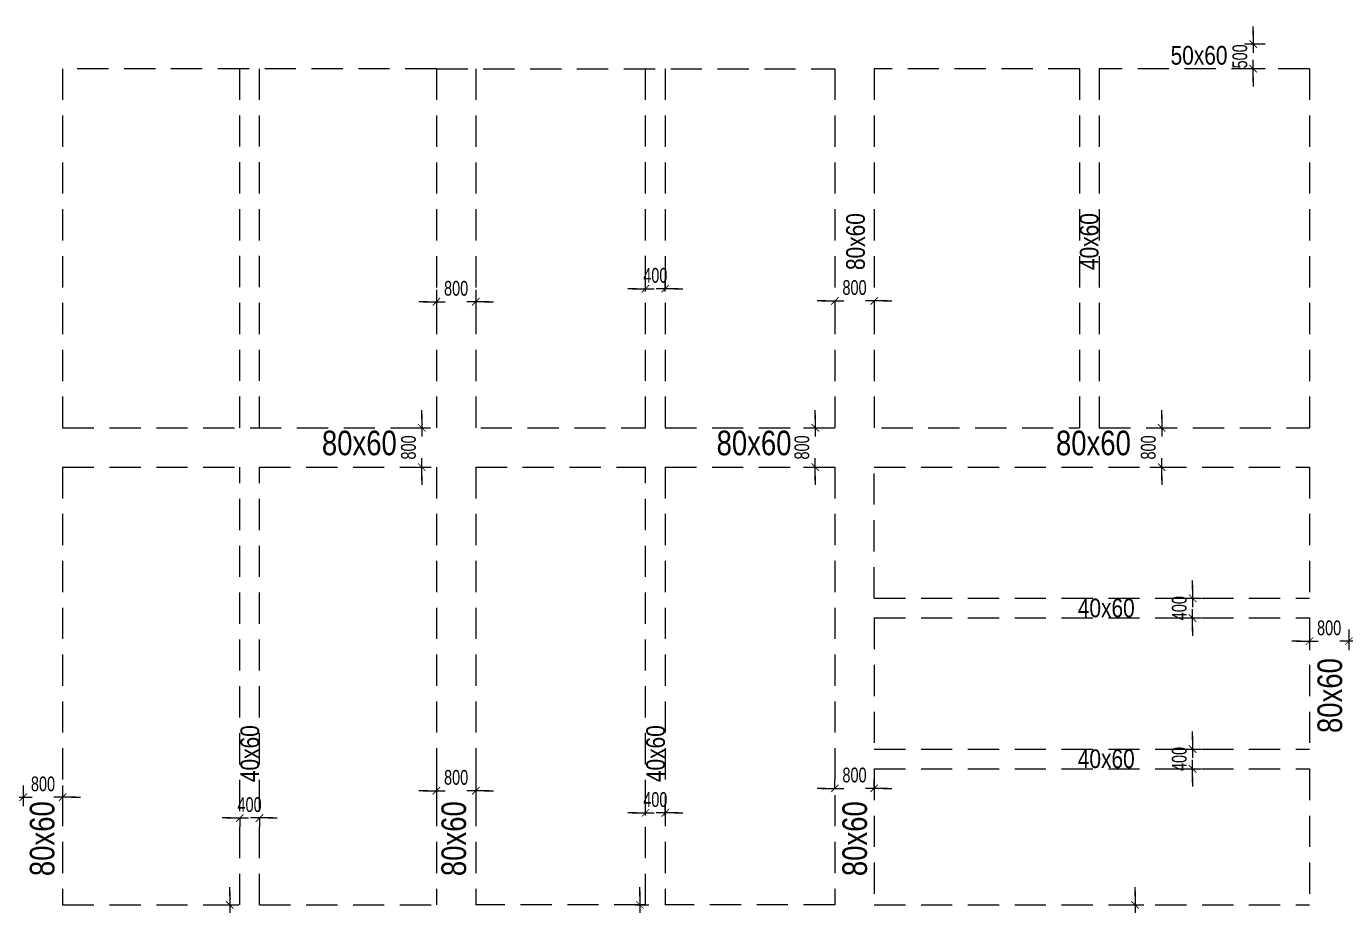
# Model space of a CAD drawing. Header units: millimetres. Extents: x 40 to 217000, y 40 to 90716.
# Drawn here: x 113862 to 140685, y 71986 to 89860 of the extents above; entities that cross this region are included whole.
import ezdxf
from ezdxf.enums import TextEntityAlignment as Align

# ---------------------------------------------------------------- set-up
doc = ezdxf.new("R2010")
doc.units = ezdxf.units.MM
doc.header["$MEASUREMENT"] = 0
doc.header["$PDMODE"] = 1
doc.linetypes.add('HIDDEN2', pattern=[4.7625, 3.175, -1.5875])
doc.layers.get('Defpoints').update_dxf_attribs({"lineweight": 9})
doc.layers.add('Kich thuoc dam diml', color=230, linetype='Continuous', plot=False)
doc.layers.add('NDC. KT Dam', color=42, linetype='Continuous')
doc.layers.add('NDC_S_BEAM', color=3, linetype='HIDDEN2', lineweight=20)
doc.layers.add('NDC_S_DIM', color=1, linetype='Continuous', lineweight=15)
doc.styles.add('ARIAL', font='arial.ttf', dxfattribs={"width": 0.8})
doc.styles.add('NDC_DIM', font='', dxfattribs={"width": 0.75})
doc.styles.get('NDC_DIM').set_extended_font_data('Dotum')
doc.dimstyles.new('NDC_dim_100', dxfattribs={"dimscale": 120, "dimtxt": 2.5, "dimasz": 1.5, "dimexe": 1.5, "dimexo": 2.5, "dimgap": 1, "dimtad": 1, "dimdec": 0, "dimzin": 0, "dimdsep": 46, "dimtxsty": 'NDC_DIM', "dimblk": 'DIMMARK', "dimcen": 0.09, "dimdle": 1.2, "dimclrd": 1, "dimclre": 1, "dimclrt": 3, "dimadec": 0, "dimazin": 0, "dimtfac": 1, "dimtdec": 0, "dimtix": 1, "dimtofl": 0, "dimtmove": 0, "dimatfit": 3, "dimfxl": 0, "dimtolj": 1, "dimtzin": 0, "dimarcsym": 0})

# ---------------------------------------------------------------- blocks, each defined once
blk = doc.blocks.new('DIMMARK')
at = {"layer": 'NDC_S_DIM', "color": 1}
blk.add_line((-1.5, 0), (1, 0), dxfattribs=at)
at = {"layer": 'NDC_S_DIM', "color": 2, "const_width": 0.1}
blk.add_lwpolyline([(-0.42, -0.42), (0.42, 0.42)], dxfattribs=at)
blk = doc.blocks.new('*D1358')
at = {"layer": 'Defpoints', "color": 0, "transparency": 16777216}
for p in [(134782, 72000), (136404, 72000), (134782, 71200)]:
    blk.add_point(p, dxfattribs=at)
at = {"layer": 'Kich thuoc dam diml', "color": 1, "lineweight": -2, "transparency": 16777216}
for p, q in [((136404, 72180), (136404, 72360)), ((136164, 72000), (136584, 72000)), ((136164, 71200), (136584, 71200)), ((136404, 71020), (136404, 70840))]:
    blk.add_line(p, q, dxfattribs=at)
at = {"layer": 'Kich thuoc dam diml', "color": 1, "lineweight": -2, "transparency": 16777216, "xscale": 180, "yscale": 180, "zscale": 180}
for p, rotation in [((136404, 72000), 270), ((136404, 71200), 90)]:
    blk.add_blockref('DIMMARK', p, dxfattribs=dict(at, rotation=rotation))
at = {"layer": 'Kich thuoc dam diml', "color": 3, "transparency": 16777216, "insert": (136134, 71600), "char_height": 300, "attachment_point": 5, "rotation": 90, "style": 'NDC_DIM'}
blk.add_mtext('\\A1;800', dxfattribs=at)
blk = doc.blocks.new('*D1363')
at = {"layer": 'Defpoints', "color": 0, "transparency": 16777216}
for p in [(137067, 75167), (137574, 75167), (137067, 74767)]:
    blk.add_point(p, dxfattribs=at)
at = {"layer": 'Kich thuoc dam diml', "color": 1, "lineweight": -2, "transparency": 16777216}
for p, q in [((137574, 75347), (137574, 75527)), ((137367, 75167), (137754, 75167)), ((137367, 74767), (137754, 74767)), ((137574, 74587), (137574, 74407))]:
    blk.add_line(p, q, dxfattribs=at)
at = {"layer": 'Kich thuoc dam diml', "color": 1, "lineweight": -2, "transparency": 16777216, "xscale": 180, "yscale": 180, "zscale": 180}
for p, rotation in [((137574, 75167), 270), ((137574, 74767), 90)]:
    blk.add_blockref('DIMMARK', p, dxfattribs=dict(at, rotation=rotation))
at = {"layer": 'Kich thuoc dam diml', "color": 3, "transparency": 16777216, "insert": (137304, 74967), "char_height": 300, "attachment_point": 5, "rotation": 90, "style": 'NDC_DIM'}
blk.add_mtext('\\A1;400', dxfattribs=at)
blk = doc.blocks.new('*D1367')
at = {"layer": 'Defpoints', "color": 0, "transparency": 16777216}
for p in [(137067, 78233), (137574, 78233), (137067, 77833)]:
    blk.add_point(p, dxfattribs=at)
at = {"layer": 'Kich thuoc dam diml', "color": 1, "lineweight": -2, "transparency": 16777216}
for p, q in [((137574, 78413), (137574, 78593)), ((137367, 78233), (137754, 78233)), ((137367, 77833), (137754, 77833)), ((137574, 77653), (137574, 77473))]:
    blk.add_line(p, q, dxfattribs=at)
at = {"layer": 'Kich thuoc dam diml', "color": 1, "lineweight": -2, "transparency": 16777216, "xscale": 180, "yscale": 180, "zscale": 180}
for p, rotation in [((137574, 78233), 270), ((137574, 77833), 90)]:
    blk.add_blockref('DIMMARK', p, dxfattribs=dict(at, rotation=rotation))
at = {"layer": 'Kich thuoc dam diml', "color": 3, "transparency": 16777216, "insert": (137304, 78033), "char_height": 300, "attachment_point": 5, "rotation": 90, "style": 'NDC_DIM'}
blk.add_mtext('\\A1;400', dxfattribs=at)
blk = doc.blocks.new('*D1376')
at = {"layer": 'Defpoints', "color": 0, "transparency": 16777216}
for p in [(121003, 81700), (121902, 81700), (121003, 80900)]:
    blk.add_point(p, dxfattribs=at)
at = {"layer": 'Kich thuoc dam diml', "color": 1, "lineweight": -2, "transparency": 16777216}
for p, q in [((121902, 81880), (121902, 82060)), ((121662, 81700), (122082, 81700)), ((121662, 80900), (122082, 80900)), ((121902, 80720), (121902, 80540))]:
    blk.add_line(p, q, dxfattribs=at)
at = {"layer": 'Kich thuoc dam diml', "color": 1, "lineweight": -2, "transparency": 16777216, "xscale": 180, "yscale": 180, "zscale": 180}
for p, rotation in [((121902, 81700), 270), ((121902, 80900), 90)]:
    blk.add_blockref('DIMMARK', p, dxfattribs=dict(at, rotation=rotation))
at = {"layer": 'Kich thuoc dam diml', "color": 3, "transparency": 16777216, "insert": (121632, 81300), "char_height": 300, "attachment_point": 5, "rotation": 90, "style": 'NDC_DIM'}
blk.add_mtext('\\A1;800', dxfattribs=at)
blk = doc.blocks.new('*D1377')
at = {"layer": 'Defpoints', "color": 0, "transparency": 16777216}
for p in [(129001, 81700), (129901, 81700), (129001, 80900)]:
    blk.add_point(p, dxfattribs=at)
at = {"layer": 'Kich thuoc dam diml', "color": 1, "lineweight": -2, "transparency": 16777216}
for p, q in [((129901, 81880), (129901, 82060)), ((129661, 81700), (130081, 81700)), ((129661, 80900), (130081, 80900)), ((129901, 80720), (129901, 80540))]:
    blk.add_line(p, q, dxfattribs=at)
at = {"layer": 'Kich thuoc dam diml', "color": 1, "lineweight": -2, "transparency": 16777216, "xscale": 180, "yscale": 180, "zscale": 180}
for p, rotation in [((129901, 81700), 270), ((129901, 80900), 90)]:
    blk.add_blockref('DIMMARK', p, dxfattribs=dict(at, rotation=rotation))
at = {"layer": 'Kich thuoc dam diml', "color": 3, "transparency": 16777216, "insert": (129631, 81300), "char_height": 300, "attachment_point": 5, "rotation": 90, "style": 'NDC_DIM'}
blk.add_mtext('\\A1;800', dxfattribs=at)
blk = doc.blocks.new('*D1378')
at = {"layer": 'Defpoints', "color": 0, "transparency": 16777216}
for p in [(136045, 81700), (136945, 81700), (136045, 80900)]:
    blk.add_point(p, dxfattribs=at)
at = {"layer": 'Kich thuoc dam diml', "color": 1, "lineweight": -2, "transparency": 16777216}
for p, q in [((136945, 81880), (136945, 82060)), ((136705, 81700), (137125, 81700)), ((136705, 80900), (137125, 80900)), ((136945, 80720), (136945, 80540))]:
    blk.add_line(p, q, dxfattribs=at)
at = {"layer": 'Kich thuoc dam diml', "color": 1, "lineweight": -2, "transparency": 16777216, "xscale": 180, "yscale": 180, "zscale": 180}
for p, rotation in [((136945, 81700), 270), ((136945, 80900), 90)]:
    blk.add_blockref('DIMMARK', p, dxfattribs=dict(at, rotation=rotation))
at = {"layer": 'Kich thuoc dam diml', "color": 3, "transparency": 16777216, "insert": (136675, 81300), "char_height": 300, "attachment_point": 5, "rotation": 90, "style": 'NDC_DIM'}
blk.add_mtext('\\A1;800', dxfattribs=at)
blk = doc.blocks.new('*D1397')
at = {"layer": 'Defpoints', "color": 0, "transparency": 16777216}
for p in [(138806, 89500), (140350, 89500), (139950, 89000)]:
    blk.add_point(p, dxfattribs=at)
at = {"layer": 'Kich thuoc dam diml', "color": 1, "lineweight": -2, "transparency": 16777216}
for p, q in [((138806, 89680), (138806, 89860)), ((139046, 89500), (138626, 89500)), ((139046, 89000), (138626, 89000)), ((138806, 88820), (138806, 88640))]:
    blk.add_line(p, q, dxfattribs=at)
at = {"layer": 'Kich thuoc dam diml', "color": 1, "lineweight": -2, "transparency": 16777216, "xscale": 180, "yscale": 180, "zscale": 180}
for p, rotation in [((138806, 89500), 270), ((138806, 89000), 90)]:
    blk.add_blockref('DIMMARK', p, dxfattribs=dict(at, rotation=rotation))
at = {"layer": 'Kich thuoc dam diml', "color": 3, "transparency": 16777216, "insert": (138536, 89250), "char_height": 300, "attachment_point": 5, "rotation": 90, "style": 'NDC_DIM'}
blk.add_mtext('\\A1;500', dxfattribs=at)
blk = doc.blocks.new('*D1490')
at = {"layer": 'Defpoints', "color": 0, "transparency": 16777216}
for p in [(117601, 72000), (117999, 72000), (117601, 71200)]:
    blk.add_point(p, dxfattribs=at)
at = {"layer": 'Kich thuoc dam diml', "color": 1, "lineweight": -2, "transparency": 16777216}
for p, q in [((117999, 72180), (117999, 72360)), ((117901, 72000), (118179, 72000)), ((117901, 71200), (118179, 71200)), ((117999, 71020), (117999, 70840))]:
    blk.add_line(p, q, dxfattribs=at)
at = {"layer": 'Kich thuoc dam diml', "color": 1, "lineweight": -2, "transparency": 16777216, "xscale": 180, "yscale": 180, "zscale": 180}
for p, rotation in [((117999, 72000), 270), ((117999, 71200), 90)]:
    blk.add_blockref('DIMMARK', p, dxfattribs=dict(at, rotation=rotation))
at = {"layer": 'Kich thuoc dam diml', "color": 3, "transparency": 16777216, "insert": (117729, 71600), "char_height": 300, "attachment_point": 5, "rotation": 90, "style": 'NDC_DIM'}
blk.add_mtext('\\A1;800', dxfattribs=at)
blk = doc.blocks.new('*D1491')
at = {"layer": 'Defpoints', "color": 0, "transparency": 16777216}
for p in [(125940, 72000), (126337, 72000), (125940, 71200)]:
    blk.add_point(p, dxfattribs=at)
at = {"layer": 'Kich thuoc dam diml', "color": 1, "lineweight": -2, "transparency": 16777216}
for p, q in [((126337, 72180), (126337, 72360)), ((126240, 72000), (126517, 72000)), ((126240, 71200), (126517, 71200)), ((126337, 71020), (126337, 70840))]:
    blk.add_line(p, q, dxfattribs=at)
at = {"layer": 'Kich thuoc dam diml', "color": 1, "lineweight": -2, "transparency": 16777216, "xscale": 180, "yscale": 180, "zscale": 180}
for p, rotation in [((126337, 72000), 270), ((126337, 71200), 90)]:
    blk.add_blockref('DIMMARK', p, dxfattribs=dict(at, rotation=rotation))
at = {"layer": 'Kich thuoc dam diml', "color": 3, "transparency": 16777216, "insert": (126067, 71600), "char_height": 300, "attachment_point": 5, "rotation": 90, "style": 'NDC_DIM'}
blk.add_mtext('\\A1;800', dxfattribs=at)
blk = doc.blocks.new('*D1247')
at = {"layer": 'Defpoints', "color": 0, "transparency": 16777216}
for p in [(113800, 74836), (114600, 74836), (114600, 74189)]:
    blk.add_point(p, dxfattribs=at)
at = {"layer": 'Kich thuoc dam diml', "color": 1, "lineweight": -2, "transparency": 16777216}
for p, q in [((113800, 74429), (113800, 74009)), ((114600, 74429), (114600, 74009)), ((113620, 74189), (113440, 74189)), ((114780, 74189), (114960, 74189))]:
    blk.add_line(p, q, dxfattribs=at)
at = {"layer": 'Kich thuoc dam diml', "color": 1, "lineweight": -2, "transparency": 16777216, "xscale": 180, "yscale": 180, "zscale": 180}
blk.add_blockref('DIMMARK', (113800, 74189), dxfattribs=at)
at = {"layer": 'Kich thuoc dam diml', "color": 1, "lineweight": -2, "transparency": 16777216, "xscale": 180, "yscale": 180, "zscale": 180, "rotation": 180}
blk.add_blockref('DIMMARK', (114600, 74189), dxfattribs=at)
at = {"layer": 'Kich thuoc dam diml', "color": 3, "transparency": 16777216, "insert": (114200, 74459), "char_height": 300, "attachment_point": 5, "style": 'NDC_DIM'}
blk.add_mtext('\\A1;800', dxfattribs=at)
blk = doc.blocks.new('*D1252')
at = {"layer": 'Defpoints', "color": 0, "transparency": 16777216}
for p in [(118200, 73999), (118600, 73999), (118600, 73767)]:
    blk.add_point(p, dxfattribs=at)
at = {"layer": 'Kich thuoc dam diml', "color": 1, "lineweight": -2, "transparency": 16777216}
for p, q in [((118020, 73767), (117840, 73767)), ((118200, 73767), (118200, 73587)), ((118600, 73767), (118600, 73587)), ((118780, 73767), (118960, 73767))]:
    blk.add_line(p, q, dxfattribs=at)
at = {"layer": 'Kich thuoc dam diml', "color": 1, "lineweight": -2, "transparency": 16777216, "xscale": 180, "yscale": 180, "zscale": 180}
blk.add_blockref('DIMMARK', (118200, 73767), dxfattribs=at)
at = {"layer": 'Kich thuoc dam diml', "color": 1, "lineweight": -2, "transparency": 16777216, "xscale": 180, "yscale": 180, "zscale": 180, "rotation": 180}
blk.add_blockref('DIMMARK', (118600, 73767), dxfattribs=at)
at = {"layer": 'Kich thuoc dam diml', "color": 3, "transparency": 16777216, "insert": (118400, 74037), "char_height": 300, "attachment_point": 5, "style": 'NDC_DIM'}
blk.add_mtext('\\A1;400', dxfattribs=at)
blk = doc.blocks.new('*D1259')
at = {"layer": 'Defpoints', "color": 0, "transparency": 16777216}
for p in [(122200, 75976), (123000, 75976), (123000, 74321)]:
    blk.add_point(p, dxfattribs=at)
at = {"layer": 'Kich thuoc dam diml', "color": 1, "lineweight": -2, "transparency": 16777216}
for p, q in [((122020, 74321), (121840, 74321)), ((122200, 74561), (122200, 74141)), ((123000, 74561), (123000, 74141)), ((123180, 74321), (123360, 74321))]:
    blk.add_line(p, q, dxfattribs=at)
at = {"layer": 'Kich thuoc dam diml', "color": 1, "lineweight": -2, "transparency": 16777216, "xscale": 180, "yscale": 180, "zscale": 180}
blk.add_blockref('DIMMARK', (122200, 74321), dxfattribs=at)
at = {"layer": 'Kich thuoc dam diml', "color": 1, "lineweight": -2, "transparency": 16777216, "xscale": 180, "yscale": 180, "zscale": 180, "rotation": 180}
blk.add_blockref('DIMMARK', (123000, 74321), dxfattribs=at)
at = {"layer": 'Kich thuoc dam diml', "color": 3, "transparency": 16777216, "insert": (122600, 74591), "char_height": 300, "attachment_point": 5, "style": 'NDC_DIM'}
blk.add_mtext('\\A1;800', dxfattribs=at)
blk = doc.blocks.new('*D1260')
at = {"layer": 'Defpoints', "color": 0, "transparency": 16777216}
for p in [(122200, 84921), (123000, 84921), (123000, 84263)]:
    blk.add_point(p, dxfattribs=at)
at = {"layer": 'Kich thuoc dam diml', "color": 1, "lineweight": -2, "transparency": 16777216}
for p, q in [((122200, 84503), (122200, 84083)), ((123000, 84503), (123000, 84083)), ((122020, 84263), (121840, 84263)), ((123180, 84263), (123360, 84263))]:
    blk.add_line(p, q, dxfattribs=at)
at = {"layer": 'Kich thuoc dam diml', "color": 1, "lineweight": -2, "transparency": 16777216, "xscale": 180, "yscale": 180, "zscale": 180}
blk.add_blockref('DIMMARK', (122200, 84263), dxfattribs=at)
at = {"layer": 'Kich thuoc dam diml', "color": 1, "lineweight": -2, "transparency": 16777216, "xscale": 180, "yscale": 180, "zscale": 180, "rotation": 180}
blk.add_blockref('DIMMARK', (123000, 84263), dxfattribs=at)
at = {"layer": 'Kich thuoc dam diml', "color": 3, "transparency": 16777216, "insert": (122600, 84533), "char_height": 300, "attachment_point": 5, "style": 'NDC_DIM'}
blk.add_mtext('\\A1;800', dxfattribs=at)
blk = doc.blocks.new('*D1262')
at = {"layer": 'Defpoints', "color": 0, "transparency": 16777216}
for p in [(126850, 73870), (126449, 73515), (126850, 73515)]:
    blk.add_point(p, dxfattribs=at)
at = {"layer": 'Kich thuoc dam diml', "color": 1, "lineweight": -2, "transparency": 16777216}
for p, q in [((126449, 73815), (126449, 74050)), ((126850, 73815), (126850, 74050)), ((126269, 73870), (126089, 73870)), ((127030, 73870), (127210, 73870))]:
    blk.add_line(p, q, dxfattribs=at)
at = {"layer": 'Kich thuoc dam diml', "color": 1, "lineweight": -2, "transparency": 16777216, "xscale": 180, "yscale": 180, "zscale": 180}
blk.add_blockref('DIMMARK', (126449, 73870), dxfattribs=at)
at = {"layer": 'Kich thuoc dam diml', "color": 1, "lineweight": -2, "transparency": 16777216, "xscale": 180, "yscale": 180, "zscale": 180, "rotation": 180}
blk.add_blockref('DIMMARK', (126850, 73870), dxfattribs=at)
at = {"layer": 'Kich thuoc dam diml', "color": 3, "transparency": 16777216, "insert": (126650, 74140), "char_height": 300, "attachment_point": 5, "style": 'NDC_DIM'}
blk.add_mtext('\\A1;400', dxfattribs=at)
blk = doc.blocks.new('*D1263')
at = {"layer": 'Defpoints', "color": 0, "transparency": 16777216}
for p in [(126850, 84527), (126449, 84171), (126850, 84171)]:
    blk.add_point(p, dxfattribs=at)
at = {"layer": 'Kich thuoc dam diml', "color": 1, "lineweight": -2, "transparency": 16777216}
for p, q in [((126269, 84527), (126089, 84527)), ((126449, 84471), (126449, 84707)), ((126850, 84471), (126850, 84707)), ((127030, 84527), (127210, 84527))]:
    blk.add_line(p, q, dxfattribs=at)
at = {"layer": 'Kich thuoc dam diml', "color": 1, "lineweight": -2, "transparency": 16777216, "xscale": 180, "yscale": 180, "zscale": 180}
blk.add_blockref('DIMMARK', (126449, 84527), dxfattribs=at)
at = {"layer": 'Kich thuoc dam diml', "color": 1, "lineweight": -2, "transparency": 16777216, "xscale": 180, "yscale": 180, "zscale": 180, "rotation": 180}
blk.add_blockref('DIMMARK', (126850, 84527), dxfattribs=at)
at = {"layer": 'Kich thuoc dam diml', "color": 3, "transparency": 16777216, "insert": (126650, 84797), "char_height": 300, "attachment_point": 5, "style": 'NDC_DIM'}
blk.add_mtext('\\A1;400', dxfattribs=at)
blk = doc.blocks.new('*D1268')
at = {"layer": 'Defpoints', "color": 0, "transparency": 16777216}
for p in [(130300, 74369), (130300, 74369), (131100, 74369)]:
    blk.add_point(p, dxfattribs=at)
at = {"layer": 'Kich thuoc dam diml', "color": 1, "lineweight": -2, "transparency": 16777216}
for p, q in [((130120, 74369), (129940, 74369)), ((130300, 74369), (130300, 74549)), ((131100, 74369), (131100, 74549)), ((131280, 74369), (131460, 74369))]:
    blk.add_line(p, q, dxfattribs=at)
at = {"layer": 'Kich thuoc dam diml', "color": 1, "lineweight": -2, "transparency": 16777216, "xscale": 180, "yscale": 180, "zscale": 180}
blk.add_blockref('DIMMARK', (130300, 74369), dxfattribs=at)
at = {"layer": 'Kich thuoc dam diml', "color": 1, "lineweight": -2, "transparency": 16777216, "xscale": 180, "yscale": 180, "zscale": 180, "rotation": 180}
blk.add_blockref('DIMMARK', (131100, 74369), dxfattribs=at)
at = {"layer": 'Kich thuoc dam diml', "color": 3, "transparency": 16777216, "insert": (130700, 74639), "char_height": 300, "attachment_point": 5, "style": 'NDC_DIM'}
blk.add_mtext('\\A1;800', dxfattribs=at)
blk = doc.blocks.new('*D1269')
at = {"layer": 'Defpoints', "color": 0, "transparency": 16777216}
for p in [(130300, 84542), (131100, 84542), (131100, 84279)]:
    blk.add_point(p, dxfattribs=at)
at = {"layer": 'Kich thuoc dam diml', "color": 1, "lineweight": -2, "transparency": 16777216}
for p, q in [((130120, 84279), (129940, 84279)), ((130300, 84279), (130300, 84099)), ((131100, 84279), (131100, 84099)), ((131280, 84279), (131460, 84279))]:
    blk.add_line(p, q, dxfattribs=at)
at = {"layer": 'Kich thuoc dam diml', "color": 1, "lineweight": -2, "transparency": 16777216, "xscale": 180, "yscale": 180, "zscale": 180}
blk.add_blockref('DIMMARK', (130300, 84279), dxfattribs=at)
at = {"layer": 'Kich thuoc dam diml', "color": 1, "lineweight": -2, "transparency": 16777216, "xscale": 180, "yscale": 180, "zscale": 180, "rotation": 180}
blk.add_blockref('DIMMARK', (131100, 84279), dxfattribs=at)
at = {"layer": 'Kich thuoc dam diml', "color": 3, "transparency": 16777216, "insert": (130700, 84549), "char_height": 300, "attachment_point": 5, "style": 'NDC_DIM'}
blk.add_mtext('\\A1;800', dxfattribs=at)
blk = doc.blocks.new('*D1286')
at = {"layer": 'Defpoints', "color": 0, "transparency": 16777216}
for p in [(139950, 78113), (140750, 78113), (140750, 77361)]:
    blk.add_point(p, dxfattribs=at)
at = {"layer": 'Kich thuoc dam diml', "color": 1, "lineweight": -2, "transparency": 16777216}
for p, q in [((139950, 77601), (139950, 77181)), ((140750, 77601), (140750, 77181)), ((139770, 77361), (139590, 77361)), ((140930, 77361), (141110, 77361))]:
    blk.add_line(p, q, dxfattribs=at)
at = {"layer": 'Kich thuoc dam diml', "color": 1, "lineweight": -2, "transparency": 16777216, "xscale": 180, "yscale": 180, "zscale": 180}
blk.add_blockref('DIMMARK', (139950, 77361), dxfattribs=at)
at = {"layer": 'Kich thuoc dam diml', "color": 1, "lineweight": -2, "transparency": 16777216, "xscale": 180, "yscale": 180, "zscale": 180, "rotation": 180}
blk.add_blockref('DIMMARK', (140750, 77361), dxfattribs=at)
at = {"layer": 'Kich thuoc dam diml', "color": 3, "transparency": 16777216, "insert": (140350, 77631), "char_height": 300, "attachment_point": 5, "style": 'NDC_DIM'}
blk.add_mtext('\\A1;800', dxfattribs=at)

msp = doc.modelspace()

# ---------------------------------------------------------------- linework, layer by layer
at = {"layer": 'NDC_S_BEAM', "ltscale": 200}
for p, q in [((118200, 81700), (118200, 89000)), ((118600, 81700), (118600, 89000)), ((126450, 81700), (126450, 89000)), ((126849.9, 89000), (126849.9, 81700)), ((135275, 89000), (135275, 81700)), ((135675, 89000), (135675, 81700)), ((139950, 89000), (135675, 89000)), ((139950, 89000), (139950, 81700)), ((114600, 81700), (122200, 81700)), ((123100, 81700), (126450, 81700)), ((126849.9, 81700), (130300, 81700)), ((131248.1, 81700), (135275, 81700)), ((135675, 81700), (139950, 81700)), ((118200, 72000), (118200, 80900)), ((118600, 72000), (118600, 80900)), ((123000, 80900), (126450, 80900)), ((126450, 72000), (126450, 80900)), ((126849.9, 80900), (126849.9, 72000)), ((126849.9, 80900), (130300, 80900)), ((130300, 80900), (130300, 72000)), ((131100, 80900), (139950, 80900)), ((131100, 78233.3), (131100, 80900)), ((139950, 80900), (139950, 78233.3)), ((131100, 78233.3), (139950, 78233.3)), ((131100, 77833.3), (139950, 77833.3)), ((139950, 77833.3), (139950, 75166.7)), ((131100, 75166.7), (139950, 75166.7)), ((131100, 74766.7), (139950, 74766.7)), ((139950, 74766.7), (139950, 72000)), ((114600, 72000), (118200, 72000)), ((126450, 72000), (123000, 72000)), ((130300, 72000), (126849.9, 72000))]:
    msp.add_line(p, q, dxfattribs=at)
for points in [[(122200, 89000), (114600, 89000), (114600, 81700)], [(122200, 89000), (122200, 81700)], [(122200, 89000), (130300, 89000), (130300, 81700)], [(123000, 89000), (123000, 81700)], [(135275, 89000), (131100, 89000), (131100, 81700)], [(114600, 80900), (114600, 72000)], [(114600, 80900), (118200, 80900)], [(118600, 80900), (122200, 80900)], [(122200, 80900), (122200, 72000)], [(123000, 80900), (123000, 72000)], [(131100, 77833.3), (131100, 75166.7)], [(131100, 74766.7), (131100, 72000), (139950, 72000)], [(118600, 72000), (122200, 72000)]]:
    msp.add_lwpolyline(points, dxfattribs=at)

# ---------------------------------------------------------------- texts
at = {"layer": 'NDC. KT Dam', "style": 'ARIAL', "width": 0.8}
for s, height, p in [('50x60', 380, (137705.1, 89272.1)), ('80x60', 500, (120632.3, 81391.4)), ('80x60', 500, (128657.2, 81391.4)), ('80x60', 500, (135557.3, 81391.4)), ('40x60', 380, (135818.3, 78037.6)), ('40x60', 380, (135818.3, 74971))]:
    msp.add_text(s, height=height, dxfattribs=at).set_placement(p, align=Align.MIDDLE_CENTER)
for s, height, p in [('80x60', 380, (130720.2, 85485)), ('40x60', 380, (135470.6, 85485)), ('80x60', 500, (140362.8, 76255.8)), ('40x60', 380, (118405, 75074.6)), ('40x60', 380, (126654.9, 75074.6)), ('80x60', 500, (114182.3, 73346.5)), ('80x60', 500, (122551.6, 73346.5)), ('80x60', 500, (130703.3, 73346.5))]:
    msp.add_text(s, height=height, rotation=90, dxfattribs=at).set_placement(p, align=Align.MIDDLE_CENTER)

# ---------------------------------------------------------------- dimensions: what is measured, and where the dimension line sits
at = {"layer": 'Kich thuoc dam diml'}
for base, p1, p2, picture, middle in [((138806.4, 89500), (139950, 89000), (140350, 89500), '*D1397', (138536.4, 89250)), ((121901.9, 81700), (121002.5, 80900), (121002.5, 81700), '*D1376', (121631.9, 81300)), ((129900.8, 81700), (129001.4, 80900), (129001.4, 81700), '*D1377', (129630.8, 81300)), ((136944.8, 81700), (136045.5, 80900), (136045.5, 81700), '*D1378', (136674.8, 81300)), ((137573.7, 78233.3), (137066.8, 77833.3), (137066.8, 78233.3), '*D1367', (137303.7, 78033.3)), ((137573.7, 75166.7), (137066.8, 74766.7), (137066.8, 75166.7), '*D1363', (137303.7, 74966.7)), ((117998.6, 72000), (117601.5, 71200), (117601.5, 72000), '*D1490', (117728.6, 71600)), ((126336.8, 72000), (125939.7, 71200), (125939.7, 72000), '*D1491', (126066.8, 71600)), ((136404.4, 72000), (134782.5, 71200), (134782.5, 72000), '*D1358', (136134.4, 71600))]:
    dim = msp.add_linear_dim(base=base, p1=p1, p2=p2, angle=90, dimstyle='NDC_dim_100', override={"dimfxl": 2}, dxfattribs=at)
    dim.commit()
    dim.dimension.update_dxf_attribs({"geometry": picture, "text_midpoint": middle})
for base, p1, p2, picture, middle in [((123000, 84263.3), (122200, 84921.3), (123000, 84921.3), '*D1260', (122600, 84533.3)), ((126849.9134, 84526.5987), (126449.4178, 84171.4698), (126849.9134, 84171.4698), '*D1263', (126649.6656, 84796.5987)), ((131100, 84279), (130300, 84541.9), (131100, 84541.9), '*D1269', (130700, 84549)), ((140750, 77361.3), (139950, 78113.2), (140750, 78113.2), '*D1286', (140350, 77631.3)), ((123000, 74321.4), (122200, 75975.5), (123000, 75975.5), '*D1259', (122600, 74591.4)), ((114600, 74189), (113800, 74835.9), (114600, 74835.9), '*D1247', (114200, 74459)), ((130300, 74369.4), (131100, 74369.4), (130300, 74369.4), '*D1268', (130700, 74639.4)), ((126849.9134, 73870.2878), (126449.4178, 73515.1589), (126849.9134, 73515.1589), '*D1262', (126649.6656, 74140.2878)), ((118600, 73767.3), (118200, 73998.9), (118600, 73998.9), '*D1252', (118400, 74037.3))]:
    dim = msp.add_linear_dim(base=base, p1=p1, p2=p2, dimstyle='NDC_dim_100', override={"dimfxl": 2}, dxfattribs=at)
    dim.commit()
    dim.dimension.update_dxf_attribs({"geometry": picture, "text_midpoint": middle})

doc.saveas('drawing.dxf')
